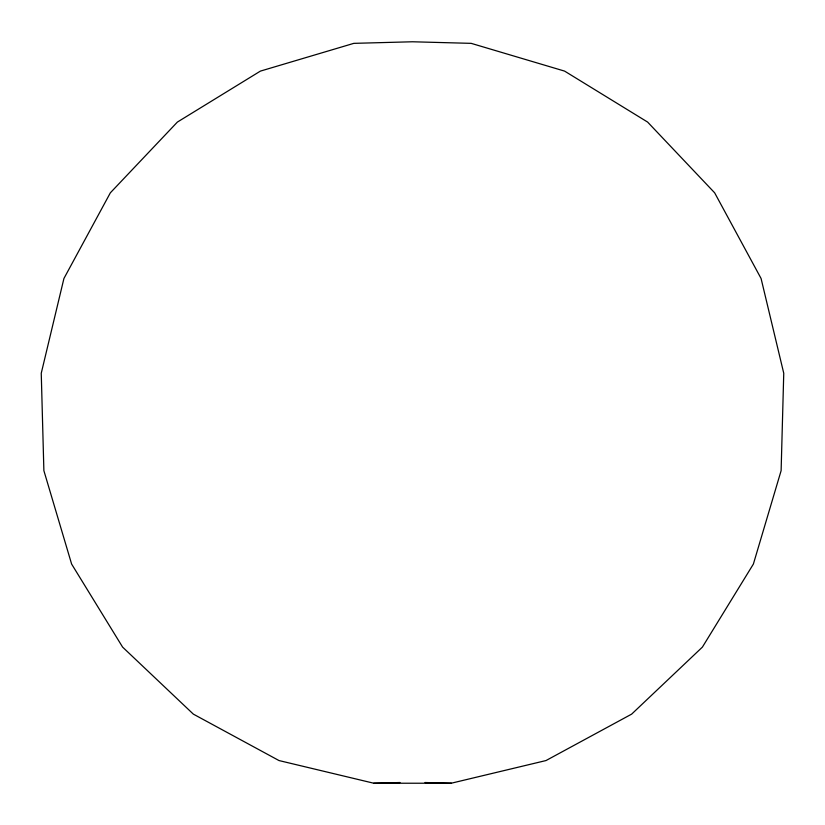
<?xml version="1.0" encoding="UTF-8"?>
<svg xmlns="http://www.w3.org/2000/svg" width="825" height="825" viewBox="0 0 825 825"><rect width="100%" height="100%" fill="white"/><g stroke="black" fill="none" stroke-linecap="round" stroke-linejoin="round"><path stroke-width="1.24" d="M451.234 783.224L545.995 760.557L631.661 714.12L702.395 647.109L753.38 564.063L781.12 470.652L783.75 373.251L761.073 278.479L714.646 192.813L647.625 122.079L564.589 71.105L471.178 43.354L412.5 41.776L353.822 43.354L260.411 71.105L177.375 122.079L110.354 192.813L63.927 278.479L41.25 373.251L43.88 470.652L71.62 564.063L122.605 647.109L193.339 714.12L279.005 760.557L373.766 783.224L451.234 783.224L424.988 782.523M373.766 783.224L400.012 782.523"/></g></svg>
